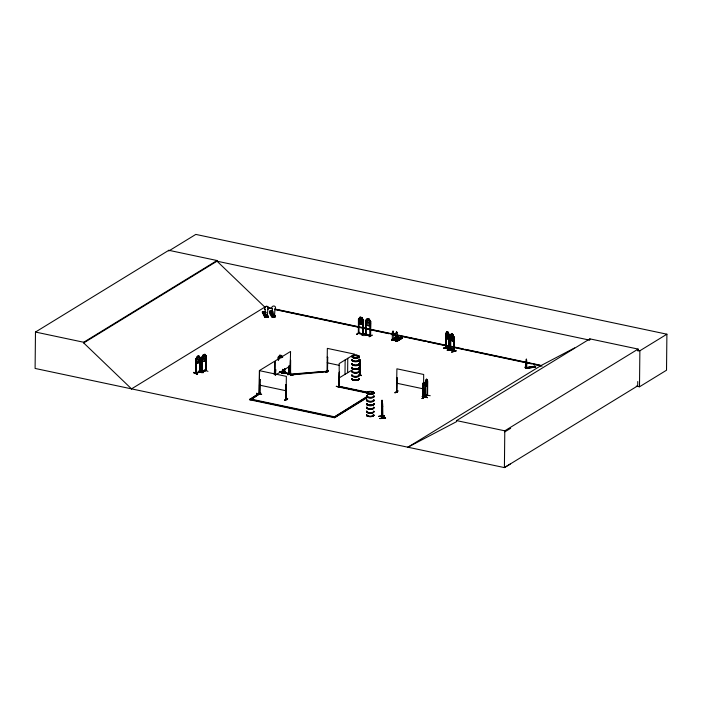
<?xml version="1.0" encoding="UTF-8"?>
<svg xmlns="http://www.w3.org/2000/svg" width="702" height="702" viewBox="0 0 702 702"><rect width="100%" height="100%" fill="white"/><g stroke="black" fill="none" stroke-linecap="round" stroke-linejoin="round"><path stroke-width="1.05" d="M264.856 307.134L217.006 261.188L217.015 260.521L168.796 250.298L35.477 332.046L35.1 368.445L131.607 388.882M510.266 464.057L504.405 467.593L131.537 388.873L83.696 342.936L83.705 342.26L217.015 260.521M168.796 250.298L168.787 250.974L195.814 234.407L666.9 334.196L666.523 370.217L639.496 386.793L636.284 386.109M193.541 372.639L197.429 374.21L193.568 372.613M200.167 372.174L195.595 373.359L195.744 358.95L196.358 358.792M196.104 372.797L195.674 373.429L195.814 359.003L197.376 356.318L198.859 355.879L200.368 357.757L200.342 360.047L198.78 362.732L197.262 363.153L198.763 362.68M196.253 358.74L196.174 373.288M202.15 372.859L198.324 371.051M199.543 372.262L200.149 357.722L199.552 372.227L200.044 371.595M199.78 372.297L199.737 357.836M199.833 370.981L203.22 372.665M206.081 369.998L205.704 370.717L205.774 356.239L206.406 356.16L204.896 354.273L203.369 354.694L201.851 357.397L201.588 371.77L206.081 370.516M202.316 357.292L201.781 357.344L201.843 371.814L202.22 371.165L201.667 371.209M201.957 371.639L202.185 357.23M204.326 369.735L207.959 371.358M205.818 370.7L206.002 369.989M206.388 358.45C207.441 360.407 201 362.548 204.8 361.074L206.388 358.45L205.914 356.133M206.002 370.516L206.186 356.125M206.318 356.177L206.151 370.621L206.212 370.051M366.856 397.876L334.494 417.716L249.456 399.701L259.012 393.392L259.994 393.603L251.307 399.377M250.438 399.912L259.994 393.603M250.991 399.57L251 399.113L334.082 416.716L334.073 417.163M257.818 394.463L260.653 392.699L257.783 394.682M249.456 399.701L259.012 393.392M274.508 374.614L274.649 361.24L259.363 370.603L259.187 393.91L259.582 370.691L286.355 376.369L286.065 399.605M259.415 393.857L259.468 384.547M259.45 379.396L259.942 379.545L259.714 394.033L259.643 384.582M259.67 394.024L259.942 379.545M265.145 317.374L262.513 311.574L265.356 311.425C267.243 313.504 258.082 311.627 265.628 311.978M261.662 394.322L256.502 393.366L261.548 394.401M264.9 316.699L265.128 315.751L264.996 317.515L262.302 311.995L264.961 317.497M265.4 316.312L265.391 317.058L267.804 316.935L267.76 315.61L267.866 317.348M265.628 312.171L265.356 311.425M266.155 315.391L266.163 317.014L266.155 315.391L267.05 315.4L267.032 316.971L267.05 315.4M267.541 315.628L267.532 316.374L265.128 316.497M267.752 316.549L267.76 315.61M272.279 317.023L269.647 311.232L272.49 311.083L272.762 311.635L269.91 311.978L272.762 311.828M272.49 311.083C263.627 308.854 278.334 325.605 269.428 311.653M274.666 315.277L274.666 316.032L272.253 316.154L272.043 315.417L272.034 316.356L274.886 316.207L274.666 315.277L274.938 315.839L274.93 316.584L272.525 316.716L272.315 315.979L272.095 317.155M274.254 374.42L274.552 369.989L274.684 374.298M274.429 374.464L274.728 370.033M274.894 315.268L275.158 316.769L272.534 317.12M275.131 374.938L275.281 360.846L290.558 351.474L290.031 374.824L290.47 360.231L290.514 374.71L290.646 360.266M275.307 374.982L275.623 369.48L275.561 374.815M275.386 374.78L275.623 369.48M278.238 360.205L278.167 357.099L279.896 355.151L281.599 355.51L282.704 357.265M278.334 360.144L278.369 357.055L278.799 359.205M278.703 359.266L278.826 357.151M279.027 359.02L279.896 355.151M279.87 358.485C279.396 356.098 281.555 354.071 281.52 357.827M281.976 373.455L284.845 371.691L281.721 373.122M282.616 372.49L282.616 369.384M282.739 373.367L285.6 371.612L282.476 373.578M282.766 372.402L282.713 369.322M283.064 369.48L283.09 372.578L282.757 371.885M283.169 369.419L283.187 372.516L279.703 371.779M284.301 369.682L284.187 372.867L289.084 373.876L289.268 365.584M284.336 372.771C283.011 372.139 287.908 374.341 289.233 373.815M284.784 372.341L284.222 372.235L284.538 372.938L284.766 368.752M284.573 371.367L284.845 371.727L281.704 373.42M284.67 372.938L284.661 368.813M287.566 398.429C279.931 402 288.996 399.877 287.53 398.394M284.731 400.386L287.601 398.666L284.74 400.193M285.811 385.029L285.582 399.526L285.705 385.091L286.267 385.126L285.705 385.091M285.986 399.613L286.162 385.187M287.75 374.736L290.891 373.008L288.031 374.78M287.917 374.113L292.953 375.166L288.066 373.99M287.943 373.833L293.103 375.043M288.706 366.576L288.654 373.806L288.803 366.514M288.575 373.771L289.242 373.288L284.775 372.508M289.057 373.876L289.171 365.645M290.733 374.956L290.435 374.113L327.904 371.235L327.904 371.683L290.733 374.956L290.435 374.57L327.904 371.235M325.544 372.367L328.422 370.384L325.552 372.148M327.185 371.016L327.509 371.709L327.702 357.23L327.246 357.134L327.702 357.23M325.579 372.446L327.606 371.648L327.615 370.849M334.494 417.716L366.856 397.42M367.611 393.155L338.32 386.951L339.233 386.056M339.268 372.385L339.119 386.82L339.522 372.227M339.171 386.784L339.347 372.192M341.523 387.328L336.319 386.372L341.365 387.39M344.998 374.35L345.147 359.942M347.622 372.736L347.78 358.327M356.949 334.029L359.81 332.265L356.941 334.249M363.425 322.376L361.767 324.342L360.056 323.991L360.161 317.111L358.424 319.068L358.415 333.52L358.643 319.015L359.099 319.112L358.897 333.59L358.432 332.985M363.478 334.459L358.345 332.95M358.819 333.582L359.003 332.994L358.441 332.888M359.442 362.135L359.459 360.424L360.433 360.301L360.223 374.736L360.301 360.24L359.88 360.38M359.652 374.403L359.828 360.196L360.301 360.24M362.013 335.38L364.891 333.582M362.908 334.442L363.022 319.84L363.575 320.051L363.382 334.529L358.432 333.511M363.118 319.954L362.846 334.442M363.303 334.521L363.478 320.112L361.837 317.488L360.126 317.128M370.682 323.824L368.954 325.772L367.251 325.412L365.602 322.78L365.654 320.472L367.374 318.603L366.479 322.411L367.567 323.999L368.673 324.236L369.77 323.104L369.05 318.901L367.322 318.559L365.619 320.489L365.751 334.845M366.067 320.595L366.181 334.959L365.523 334.389M369.155 336.82L372.297 335.091L369.191 336.548M370.2 335.802L370.13 321.27L370.112 335.784M370.13 321.463L370.735 321.49L368.998 318.971L370.7 321.542L370.542 335.968L370.638 321.551M378.782 416.453L384.468 415.821L378.729 416.312M381.853 415.953L381.879 416.488M382.283 407.722L381.59 404.15L382.055 400.245L382.239 406.195L381.783 403.948M381.598 416.505L381.993 400.254L381.879 402.272M381.8 416.321L381.625 401.904M381.844 416.479L381.888 401.895M382.414 400.939L382.546 418.313L382.572 403.501L382.792 418.313L382.765 417.602M385.538 417.848L379.87 418.471L385.547 417.892M396.349 337.39L391.883 340.154L392.436 338.899L392.427 339.952M392.313 339.031L391.927 339.882L393.348 340.18L393.998 339.382L393.998 340.005L392.313 339.663M392.383 339.979L392.392 338.926L393.041 338.961L392.515 339.241M393.857 335.073L393.813 335.1A1.281 1.053 57.8 0 0 393.603 333.16L393.638 333.134A1.281 1.053 57.8 0 1 393.857 335.073L393.532 339.68L392.409 339.452L392.269 334.74A1.281 1.053 57.8 0 1 392.479 332.923L392.55 331.449M392.269 334.74L392.225 334.766A1.281 1.053 57.8 0 1 392.515 332.897L392.488 331.625M392.945 340.058L392.962 338.873M396.867 336.67C402.246 336.214 392.813 342.471 393.357 339.68M393.603 333.16L393.059 331.142M393.866 339.856L393.998 339.382M394.515 338.145L396.2 338.618L394.515 338.145L395.033 337.943M395.744 340.882C409.082 332.204 394.884 342.945 395.428 340.128L396.06 339.671L396.007 340.751M395.489 337.653L396.007 337.206L391.681 340.128M396.981 340.444L396.972 340.944L395.551 340.654L396.068 339.829L396.068 340.33M395.138 392.874L397.981 390.812L395.112 392.576M396.121 332.397L396.103 333.696L396.577 331.879M396.814 377.571L397.262 377.658L397.042 392.155L397.095 391.514L396.507 392.023L396.902 368.813L423.675 374.482L423.49 397.657L422.832 397.604L423.034 383.204L423.587 383.239L423.034 383.204M396.99 392.137L396.604 391.532M397.49 340.628L397.499 340.119L397.622 340.777M398.148 338.908L400.342 339.057L398.657 338.583M399.122 338.303L400.807 338.776L399.122 338.303L401.316 338.32M399.982 337.759L402.316 338.074L397.209 341.277M424.859 396.805L422.025 398.569L424.877 396.586M422.341 396.393L427.544 397.63L422.358 396.376M423.13 383.143L423.008 397.551M423.49 383.301L423.394 397.718L422.92 397.639M424.859 397.139L425.114 396.411L425.324 397.016M424.885 394.857L430.221 395.709M427.255 380.853L427.114 395.516L427.404 394.998M427.351 395.533L427.483 380.861L426.719 379.194L427.702 380.958L427.579 395.393L425.07 397.174L425.158 382.441M425.754 386.591L426.579 385.995L427.518 383.16L427.457 380.905M443.48 348.192L447.955 346.928L443.453 348.201M449.236 349.508L449.078 334.933L449.298 349.508L445.673 347.902L445.77 333.45L446.972 331.721L448.262 332.257L448.762 334.828L448.745 336.539L447.937 337.548L447.139 337.197C445.998 336.179 445.735 330.247 448.236 332.3M446.147 347.981L446.139 333.564M445.919 348.043C447.034 347.367 444.971 347.139 446.051 347.534M446.279 336.679L446.165 347.973M451.614 348.552L447.192 350.096M447.955 350.175L452.43 348.912L447.929 350.184M446.2 347.648C447.937 349.359 450.122 348.21 448.938 349.368M449.175 349.482L449.078 334.933M449.236 334.889L449.42 349.438M451.421 340.54L450.175 337.732L450.201 335.442L451.491 333.687L452.729 334.24L453.931 337.065L453.773 351.491L453.483 336.732L454.036 337.021L453.922 351.448L450.096 349.877M450.201 335.442L450.14 349.912L450.675 350L450.307 349.298M450.421 338.513L450.386 349.842M450.517 350.044L450.526 335.424C453.352 330.194 449.14 337.978 451.614 339.18L452.413 339.531L453.22 338.522L453.238 336.811L452.667 334.301L451.491 333.687M450.64 349.973L450.763 337.636M451.614 352.097L456.274 350.886M453.703 336.872L453.597 351.272M453.711 351.491L453.94 350.912M638.083 351.246L638.1 349.078L589.882 338.864L456.572 420.603L456.554 421.656L407.967 447.165M638.1 349.078L504.791 430.817L504.405 467.593L637.714 385.854L637.758 381.528M525.35 367.83L535.073 366.549L525.184 367.681L526.289 367.374L526.237 366.804L525.263 366.962L525.307 367.778L535.021 366.435C533.108 365.154 535.363 368.102 533.889 366.242M525.517 367.681C526.061 366.111 526.114 367.093 525.763 367.067M525.745 367.874L526.131 366.734M525.833 367.866L525.833 366.813M526.237 366.821L526.983 368.085L526.991 367.462L526.921 367.909L526.009 367.216L525.956 362.495A1.281 0.474 82 0 1 526.079 360.696L526.175 359.24M526.509 367.637L526.667 363.101A1.281 0.474 82 0 0 526.579 361.118L526.412 359.082M526.658 361.109L526.597 359.819M530.422 366.734L531.168 367.497L530.422 366.734L531.396 366.593L532.142 367.357L531.396 366.593M532.265 366.593L533.239 366.339L533.994 366.97M533.011 367.111L532.265 366.47M535.582 366.988L534.871 366.102M589.873 339.917L589.882 338.864M639.496 386.793L639.873 350.763L666.9 334.196M526.588 367.629L526.667 363.101M202.211 371.709L202.395 357.195M396.139 333.669A1.281 1.053 57.8 0 0 395.893 335.512L396.033 340.216L397.156 340.444L397.481 335.837A1.281 1.053 57.8 0 0 397.262 333.898L397.262 332.441M267.374 316.321L267.822 309.319A1.931 1.773 -25.9 0 0 267.874 306.809A1.931 1.773 -25.9 0 0 265.163 306.906L131.537 388.873M274.508 315.979L274.956 308.968A1.931 1.773 -25.9 0 0 275 306.467A1.931 1.773 -25.9 0 0 272.315 306.607A1.931 1.773 -25.9 0 0 272.288 309.152L272.613 316.075M525.956 367.006L525.263 366.962M381.976 402.571C382.265 396.902 382.52 407.985 381.967 403.571M378.773 416.383L384.459 416.032M290.33 374.306L290.075 374.254M392.497 339.163L393.059 339.04L392.611 339.206M396.569 340.83C397.648 338.618 395.314 340.567 396.683 339.803M396.016 339.698L396.586 339.645M266.839 315.786L266.462 315.207L266.374 315.786M266.611 315.961L266.681 315.356M273.964 315.435C272.727 315.496 274.701 313.978 274.14 316.576M273.578 315.558L273.719 314.891L273.49 315.4M273.798 314.961L273.947 315.268M426.719 379.194L425.824 379.852L425.394 382.397L425.342 396.99M422.332 396.648L427.527 397.569L422.209 396.779M336.319 386.354L341.497 387.293M451.851 334.24L451.43 337.021L452.211 338.259L452.641 336.548L451.904 334.222M382.73 406.186L382.283 407.792L381.993 407.055M366.207 320.577L365.724 320.507M363.083 319.998L363.575 320.051M425.377 384.108L425.903 385.073L427.027 382.915L426.649 379.255L424.947 382.695L425.008 384.95M360.144 319.445L360.731 317.585M367.883 319.033L367.322 321.876L368.392 322.99L368.971 321.218L367.918 319.015M193.761 372.314L197.411 373.929M193.752 372.543L197.429 374.21M203.44 372.35L199.824 370.682M395.41 338.188L396.051 338.057L395.323 338.259M443.453 348.403L447.902 347.174M447.929 350.386L452.421 349.219M266.532 315.286L266.848 315.724M266.593 315.76L266.356 315.435M273.841 315.409L273.666 315.409M354.607 357.809C352.904 357.186 356.098 357.572 353.931 357.774M356.835 355.896L357.309 356.002M357.441 355.844L357.072 355.853M369.015 393.989L369.015 393.568M369.489 393.813L368.559 393.919M371.648 392.049L372.2 392.19L371.823 391.892M392.515 331.476L393.102 331.116M359.757 332.502L356.695 334.266M363.855 335.679L366.734 333.906M397.929 391.058L394.884 392.787M273.877 315.163L273.596 315.312M264.391 313.583L265.628 313.847M264.391 313.733L265.084 313.54M271.525 313.452L272.745 313.18M525.816 368.217L535.617 366.742M525.859 368.094L526.009 367.594M525.965 368.339L535.679 367.058L526.044 368.401L525.254 367.585L526.921 367.909M534.827 366.347L535.617 366.865M446.314 333.59L445.823 333.494L447.016 331.704M446.963 338.504L448.183 339.11L449.394 337.329M448.183 339.11L449.429 337.364M453.869 339.312L452.614 341.102L451.395 340.505M531.44 366.839L530.887 367.041L531.546 366.76M361.784 320.788L360.661 321.446L360.126 320.445M359.161 364.233L360.407 362.592M381.537 416.312L382.757 418.12M358.485 321.323L360.091 323.964L361.776 324.254L363.452 322.35M262.285 311.986L265.558 311.82M265.918 314.628L264.575 311.863L265.347 311.609M263.478 312.759L265.935 317.444L263.733 312.846M271.639 313.285C274.719 314.11 269.629 308.704 272.85 313.232L272.086 311.504M267.673 317.348L267.313 317.374M266.909 314.557L268.243 317.304L265.4 317.462M274.807 317.006L274.447 317.032M273.973 314.233L275 316.997M399.622 339.005L398.833 338.785L399.456 338.794M392.102 340.119L396.481 337.557M398.657 337.32L393.015 340.382L398.552 337.013M400.824 337.688L395.287 340.882L397.235 341.269M400.824 337.627C406.906 337.1 387.197 345.726 402.176 337.785M396.788 341.102L397.63 340.154M354.624 357.397L354.703 357.493M199.543 371.885L195.551 372.841L196.007 372.718M195.621 373.332L196.279 358.889M199.543 371.718L199.965 371.595M426.377 379.747L426.061 383.783L426.439 379.756M427.483 380.861L424.947 382.695L425.447 382.572L424.859 397.086L427.325 395.323M426.64 386.003L425.745 386.662L424.956 384.942M424.885 396.525L427.114 395.147M427.299 395.173L425.096 396.428M272.762 313.504L271.534 313.303M360.187 317.181L359.284 320.981L360.38 322.569L361.486 322.806L362.592 321.665L362.609 319.954L361.872 317.462L361.776 324.254M360.696 317.602L361.284 317.699M395.849 335.538L396.077 340.189L395.551 340.654M396.367 337.469L392.251 340.224M395.287 340.874L400.491 337.557M396.884 341.207L402.176 337.908M259.486 379.449L259.845 379.606M358.643 319.015L359.099 319.112M259.696 393.489L259.099 393.217L259.845 393.427M362.82 334.038L363.382 334.003M363.303 334.012L363.039 333.836M362.285 335.407L365.119 333.643M285.512 398.964L286.17 399.008L285.512 399.113M285.653 399.438L286.162 399.535M423.438 397.113L422.832 397.095L423.49 397.121M422.025 398.569L425.114 396.823M530.887 366.918L531.625 366.979M83.696 342.936L217.006 261.188L589.557 340.11M281.546 355.581L282.072 357.195M276.026 374.701L290.409 365.882M283.134 371.972L282.537 372.086M367.251 325.412L368.954 325.772M370.612 335.881L365.672 334.854L365.76 334.319L365.549 334.933M366.023 335.029C364.952 333.274 372.437 335.933 370.077 335.354M354.466 354.229L339.189 363.592L339.224 386.583M339.031 378.009L351.807 370.173M338.32 386.951L338.882 386.609L367.12 392.593M366.804 396.648L333.52 417.506L366.804 397.095M407.651 447.358L541.277 365.426L574.622 347.92M504.782 431.87L510.644 428.334M202.351 357.309L201.913 357.406M395.928 338.162L395.516 338.206M339.171 386.284L367.128 392.137M353.878 357.66L354.563 357.555M368.857 393.603L369.103 393.831M265.549 317.479L263.285 312.873M272.683 317.137L269.972 311.609M382.783 418.287L381.651 416.146M272.683 313.408L271.577 313.355M360.223 374.21L359.678 374.254M447.779 332.432L447.744 336.276L446.972 334.029L447.385 332.257L447.832 332.423M445.726 333.459L445.823 347.841M445.788 335.731L446.946 338.557M452.667 334.301L453.843 337.083L453.904 339.347M454.036 337.021L453.483 336.925M448.122 339.057L446.92 338.522M451.439 340.488L452.658 341.093M449.052 348.903L446.042 347.692M447.139 350.114L451.64 348.789M453.518 350.886L450.517 349.675M453.896 350.895L450.675 349.631M456.116 350.807L451.658 352.079M197.359 356.353L198.894 355.896L199.579 358.002L199.561 359.714L198.569 361.346L197.587 361.618L196.613 360.53L197.332 356.3M204.405 354.791L203.413 357.011L203.878 358.775L204.879 357.608L204.37 354.773M199.675 371.937L196.051 372.859M205.712 370.34L202.211 371.314M206.16 370.586L201.825 371.806M371.972 391.997L371.972 391.874M199.965 372.13L200.368 357.757M359.617 374.166L360.266 374.192M360.135 374.631L359.766 374.771M395.401 338.022L396.033 338.022M399.464 338.952L398.947 338.934M525.956 362.495L526.088 367.207M370.463 335.96L365.575 334.915M359.705 374.771L360.205 374.719M265.812 312.355L262.96 312.688L265.804 312.539M272.946 312.013L270.094 312.346L272.938 312.197M266.076 312.916L263.232 313.25L265.128 313.153M272.262 312.618L270.367 312.908L272.262 312.802M265.365 313.461L263.469 313.741L265.365 313.645M272.499 313.118L270.603 313.399L272.499 313.303M265.637 314.013L263.741 314.303L265.637 314.206M272.771 313.671L270.867 313.961L272.771 313.864M265.18 316.321L267.357 316.277L267.804 316.935M266.137 316.971L267.006 316.927M396.542 331.906L397.165 332.309M396.665 391.435L397.165 392.067M396.867 336.793L398.552 337.144M396.077 340.189L397.2 340.426M391.795 339.987L393.48 340.33M358.906 333.222L362.925 333.976M327.176 371.025L327.615 371.112M327.097 371.542L327.606 371.639M397.113 392.058L396.595 392.058M256.502 393.366L261.556 394.384M637.732 350.316L639.873 350.763M269.445 307.845L271.586 308.301M275.868 309.205L357.204 326.439M359.345 326.886L370.042 329.159M372.183 329.607L392.523 333.915M398.938 335.275L463.153 348.876M465.294 349.333L540.207 365.198M268.067 307.809L272.341 308.722M274.482 309.17L540.961 365.619M268.015 308.099L270.156 308.555M274.438 309.459L283.003 311.276M285.144 311.732L388.987 333.731M391.128 334.178L395.41 335.091M397.551 335.538L425.386 341.435M427.527 341.892L452.149 347.104M454.291 347.56L494.971 356.177M497.113 356.634L524.947 362.53M527.088 362.978L531.37 363.89M533.511 364.338L542.076 366.154M354.115 354.054L327.343 348.376L327.035 371.63M327.193 362.785L338.969 365.286M396.753 383.222L423.525 388.89M280.581 371.665L282.634 372.025M279.598 371.841L283.038 372.569M338.329 386.495L367.611 392.699M456.572 420.603L504.791 430.817M35.477 332.046L83.705 342.26M259.424 385.108L286.205 390.777M259.012 393.848L259.986 394.05M249.464 399.254L334.494 417.26M399.543 338.82L398.876 338.996M270.226 311.486C274.71 320.191 273.578 319.068 269.647 311.232M265.882 317.453L263.066 311.732M204.896 354.273L205.598 358.117L204.615 359.74L203.633 360.021L202.65 358.933L203.369 354.694L201.781 357.344M201.913 359.67L203.361 361.504M195.876 361.267L197.297 363.171M199.772 370.963L203.466 372.613M265.953 317.436L265.356 317.488L262.513 311.574M359.205 358.88L360.433 360.301M359.687 373.622L361.372 375.64M359.994 374.271L361.135 375.623L359.959 374.35M381.844 416.137L382.678 417.708M274.263 314.935L275.175 316.865M274.491 315.935L274.93 316.584M273.315 315.101L273.271 316.628M267.822 309.319L267.848 309.363A1.931 1.773 -25.9 0 0 267.848 306.765A1.931 1.773 -25.9 0 0 265.189 306.95A1.931 1.773 -25.9 0 0 265.163 309.494L265.137 309.459A1.931 1.773 -25.9 0 1 265.163 306.906M267.155 315.382L268.041 317.216M448.209 332.265L449.456 335.082M361.249 317.716L361.793 319.787M385.6 418.252L379.914 418.576M265.137 309.459L265.479 316.426M359.108 363.908A3.659 1.299 0.6 0 1 355.607 365.514A3.659 1.299 0.6 0 1 352.053 363.855M359.055 364.145A3.598 1.281 0.6 0 1 355.598 365.724A3.598 1.281 0.6 0 1 352.106 364.092M359.038 367.339A3.615 1.281 0.6 0 1 355.572 368.927A3.615 1.281 0.6 0 1 352.053 367.286M359.152 359.933A3.659 1.299 0.6 0 1 355.642 361.539A3.659 1.299 0.6 0 1 352.088 359.88M359.064 363.478A3.607 1.281 0.6 0 1 355.607 365.066A3.607 1.281 0.6 0 1 352.106 363.425M359.099 360.17A3.607 1.281 0.6 0 1 355.642 361.758A3.607 1.281 0.6 0 1 352.141 360.117M359.117 363.706A3.659 1.299 0.6 0 1 355.607 365.312A3.659 1.299 0.6 0 1 352.053 363.654M359.152 359.731A3.659 1.299 0.6 0 1 355.651 361.337A3.659 1.299 0.6 0 1 352.097 359.678M359.099 359.503A3.598 1.281 0.6 0 1 355.651 361.082A3.598 1.281 0.6 0 1 352.15 359.45M358.994 375.245A3.659 1.299 0.6 0 1 355.484 376.851A3.659 1.299 0.6 0 1 351.93 375.193M358.573 375.166A3.598 1.281 0.6 0 1 355.949 377.053A3.598 1.281 0.6 0 1 351.983 375.43M359.012 367.839A3.598 1.281 0.6 0 1 355.563 369.419A3.598 1.281 0.6 0 1 352.062 367.787A3.58 1.272 0.6 0 0 355.098 369.401A3.58 1.272 0.6 0 0 359.126 368.173M359.029 367.637A3.615 1.281 0.6 0 1 355.563 369.234A3.615 1.281 0.6 0 1 352.053 367.594M359.038 371.261A3.659 1.299 0.6 0 1 355.528 372.876A3.659 1.299 0.6 0 1 351.974 371.209M358.95 374.807A3.607 1.281 0.6 0 1 355.493 376.395A3.607 1.281 0.6 0 1 351.983 374.754M358.985 371.498A3.607 1.281 0.6 0 1 355.528 373.087A3.607 1.281 0.6 0 1 352.018 371.446M358.994 375.035A3.659 1.299 0.6 0 1 355.484 376.641A3.659 1.299 0.6 0 1 351.93 374.982M359.038 371.06A3.659 1.299 0.6 0 1 355.528 372.665A3.659 1.299 0.6 0 1 351.974 371.007M358.985 370.832A3.598 1.281 0.6 0 1 355.528 372.42A3.598 1.281 0.6 0 1 352.035 370.779M373.885 400.14A3.659 1.299 0.6 0 1 370.384 401.755A3.659 1.299 0.6 0 1 366.83 400.087M373.833 400.377A3.598 1.281 0.6 0 1 370.375 401.965A3.598 1.281 0.6 0 1 366.883 400.324M366.848 403.431A3.598 1.281 0.6 0 0 370.349 405.063A3.598 1.281 0.6 0 0 373.797 403.483A3.58 1.272 0.6 0 1 370.814 405.054A3.58 1.272 0.6 0 1 366.742 403.764M366.848 403.668A3.598 1.281 0.6 0 0 370.34 405.3A3.598 1.281 0.6 0 0 373.797 403.72A3.589 1.272 0.6 0 1 370.34 405.291A3.589 1.272 0.6 0 1 366.848 403.659M373.929 396.165A3.659 1.299 0.6 0 1 369.945 397.762A3.659 1.299 0.6 0 1 367.225 395.805M373.841 399.71A3.607 1.281 0.6 0 1 370.384 401.298A3.607 1.281 0.6 0 1 366.883 399.657M373.876 396.402A3.607 1.281 0.6 0 1 369.945 397.973A3.607 1.281 0.6 0 1 367.269 396.042M373.894 399.938A3.659 1.299 0.6 0 1 370.384 401.544A3.659 1.299 0.6 0 1 366.83 399.886M373.929 395.963A3.659 1.299 0.6 0 1 369.945 397.551A3.659 1.299 0.6 0 1 367.234 395.603M373.876 395.735A3.598 1.281 0.6 0 1 369.954 397.306A3.598 1.281 0.6 0 1 367.286 395.375M373.771 411.477A3.659 1.299 0.6 0 1 370.261 413.083A3.659 1.299 0.6 0 1 366.707 411.425M373.71 411.714A3.598 1.281 0.6 0 1 370.261 413.294A3.598 1.281 0.6 0 1 366.76 411.662M366.725 414.768A3.598 1.281 0.6 0 0 370.7 416.391A3.598 1.281 0.6 0 0 373.315 414.505A3.58 1.272 0.6 0 1 370.691 416.383A3.58 1.272 0.6 0 1 366.742 414.768M366.839 404.019A3.598 1.281 0.6 0 0 370.34 405.659A3.598 1.281 0.6 0 0 373.789 404.071A3.58 1.272 0.6 0 1 370.34 405.651A3.58 1.272 0.6 0 1 366.856 404.027M373.324 414.592A3.615 1.281 0.6 0 1 370.7 416.488A3.615 1.281 0.6 0 1 366.716 414.847M373.806 403.878A3.615 1.281 0.6 0 1 370.34 405.466A3.615 1.281 0.6 0 1 366.83 403.825M373.815 407.502A3.659 1.299 0.6 0 1 370.305 409.108A3.659 1.299 0.6 0 1 366.751 407.45M373.727 411.047A3.607 1.281 0.6 0 1 370.27 412.627A3.607 1.281 0.6 0 1 366.76 410.995M373.394 407.423A3.607 1.281 0.6 0 1 370.77 409.31A3.607 1.281 0.6 0 1 366.795 407.686M373.771 411.267A3.659 1.299 0.6 0 1 370.261 412.881A3.659 1.299 0.6 0 1 366.707 411.214M373.815 407.292A3.659 1.299 0.6 0 1 370.305 408.906A3.659 1.299 0.6 0 1 366.751 407.239M373.762 407.072A3.598 1.281 0.6 0 1 370.305 408.652A3.598 1.281 0.6 0 1 366.813 407.02M197.376 358.617L197.367 359.617L198.333 360.231L198.85 358.204L198.368 356.397L197.376 358.617M353.132 357.353A3.598 1.281 0.6 0 0 359.143 356.827A3.598 1.281 0.6 0 0 354.721 355.23A3.598 1.281 0.6 0 0 353.132 357.353M353.141 357.362A3.589 1.272 0.6 0 0 359.143 356.835A3.589 1.272 0.6 0 0 354.721 355.238A3.589 1.272 0.6 0 0 353.141 357.362M355.572 368.831A3.598 1.281 0.6 0 0 359.02 367.251A3.58 1.272 0.6 0 1 355.572 368.831A3.598 1.281 0.6 0 1 352.071 367.199A3.58 1.272 0.6 0 0 355.572 368.831M353.132 357.695A3.598 1.281 0.6 0 0 359.143 357.169A3.598 1.281 0.6 0 0 354.712 355.572A3.598 1.281 0.6 0 0 353.132 357.695M353.141 357.695A3.58 1.272 0.6 0 0 359.126 357.169A3.58 1.272 0.6 0 0 354.721 355.572A3.58 1.272 0.6 0 0 353.141 357.695M355.563 369.05A3.598 1.281 0.6 0 0 359.02 367.471A3.589 1.272 0.6 0 1 355.563 369.059A3.589 1.272 0.6 0 1 352.079 367.427A3.598 1.281 0.6 0 0 355.563 369.05M353.124 357.493A3.615 1.281 0.6 0 0 359.161 356.967A3.615 1.281 0.6 0 0 354.712 355.361A3.615 1.281 0.6 0 0 353.124 357.493M355.923 380.159A3.598 1.281 0.6 0 0 358.538 378.273A3.58 1.272 0.6 0 1 355.914 380.151A3.598 1.281 0.6 0 1 351.948 378.527A3.58 1.272 0.6 0 0 355.914 380.151M355.914 380.379A3.598 1.281 0.6 0 0 358.538 378.492A3.589 1.272 0.6 0 1 355.914 380.379A3.589 1.272 0.6 0 1 351.956 378.755A3.598 1.281 0.6 0 0 355.914 380.379M367.909 393.585A3.598 1.281 0.6 0 0 373.92 393.059A3.598 1.281 0.6 0 0 369.498 391.462A3.598 1.281 0.6 0 0 367.909 393.585A3.589 1.272 0.6 0 0 373.92 393.067A3.589 1.272 0.6 0 0 369.498 391.47A3.589 1.272 0.6 0 0 367.918 393.594M367.909 393.927A3.598 1.281 0.6 0 0 373.92 393.401A3.598 1.281 0.6 0 0 369.489 391.804A3.598 1.281 0.6 0 0 367.909 393.927A3.58 1.272 0.6 0 0 373.903 393.401A3.58 1.272 0.6 0 0 369.498 391.813A3.58 1.272 0.6 0 0 367.918 393.927M370.691 416.628A3.598 1.281 0.6 0 0 373.315 414.742A3.589 1.272 0.6 0 1 370.691 416.611A3.598 1.281 0.6 0 1 366.725 414.996A3.589 1.272 0.6 0 0 370.691 416.611"/></g></svg>
